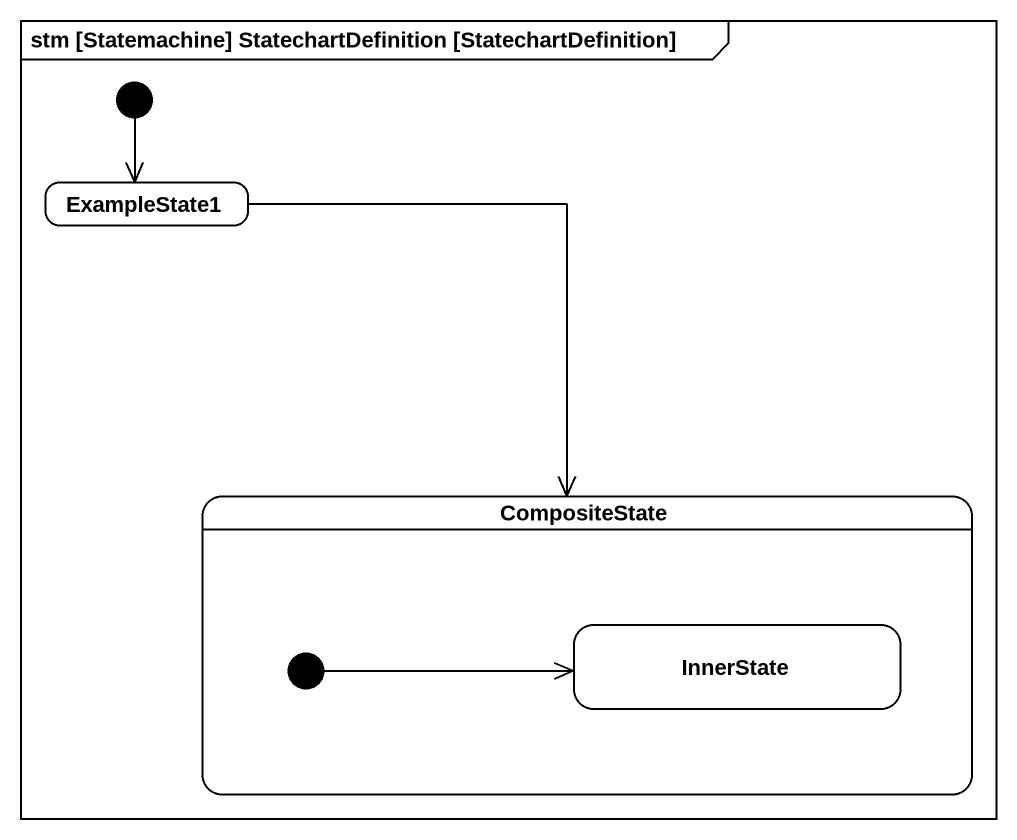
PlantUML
@startuml
mainframe stm [Statemachine] StatechartDefinition [StatechartDefinition]
hide empty description
state ExampleState1
state CompositeState {
  state InnerState
  [*] -right-> InnerState
}
[*] --> ExampleState1
ExampleState1 --> CompositeState
@enduml
